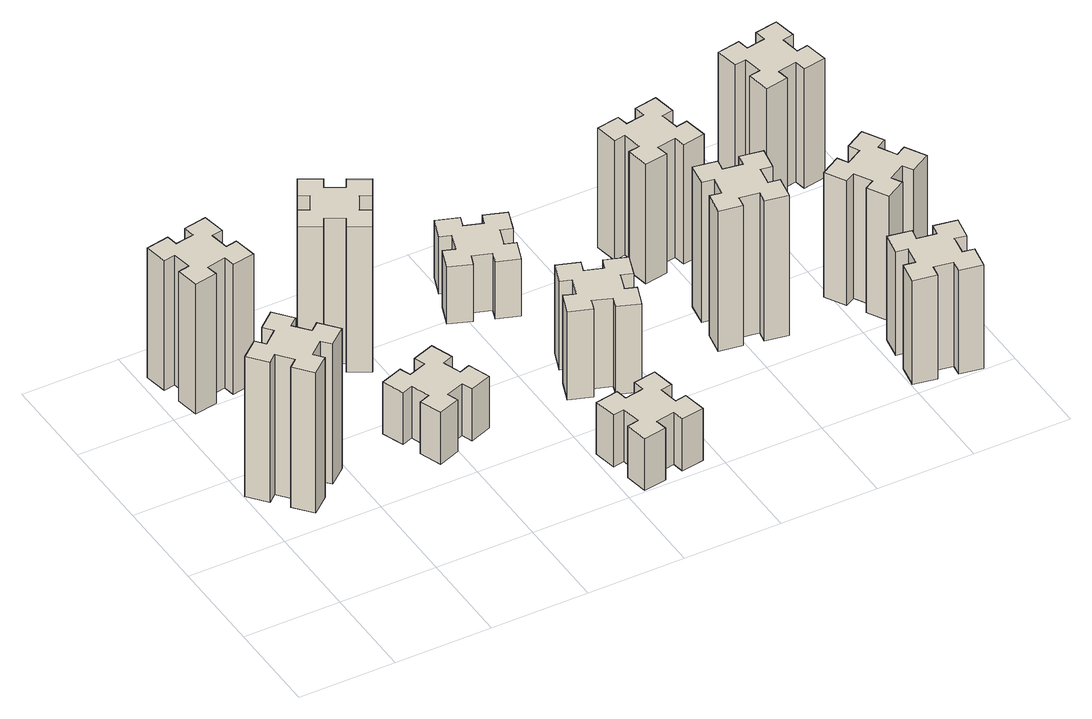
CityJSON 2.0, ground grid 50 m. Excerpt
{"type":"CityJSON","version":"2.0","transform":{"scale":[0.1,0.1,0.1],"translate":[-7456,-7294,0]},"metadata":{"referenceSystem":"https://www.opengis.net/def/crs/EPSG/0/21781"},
"CityObjects":{
"building1":{"type":"Building","attributes":{"class":"1000","function":"1000","usage":"1000","yearOfConstruction":2016,"roofType":"1000","measuredHeight":81,"storeysAboveGround":30,"storeysBelowGround":0},"geometry":[{"type":"Solid","lod":"1","boundaries":[[[[0,1,2,3,4,5,6,7,8,9,10,11,12,13,14,15,16,17,18,19]],[[17,16,20,21]],[[16,15,22,20]],[[15,14,23,22]],[[14,13,24,23]],[[13,12,25,24]],[[12,11,26,25]],[[11,10,27,26]],[[10,9,28,27]],[[9,8,29,28]],[[8,7,30,29]],[[7,6,31,30]],[[6,5,32,31]],[[5,4,33,32]],[[4,3,34,33]],[[3,2,35,34]],[[2,1,36,35]],[[1,0,37,36]],[[0,19,38,37]],[[19,18,39,38]],[[18,17,21,39]],[[24,25,26,27,28,29,30,31,32,33,34,35,36,37,38,39,21,20,22,23]]]]}]},
"building2":{"type":"Building","attributes":{"class":"1000","function":"1000","usage":"1000","yearOfConstruction":2016,"roofType":"1000","measuredHeight":75,"storeysAboveGround":30,"storeysBelowGround":0},"geometry":[{"type":"Solid","lod":"1","boundaries":[[[[40,41,42,43,44,45,46,47,48,49,50,51,52,53,54,55,56,57,58,59]],[[57,56,60,61]],[[56,55,62,60]],[[55,54,63,62]],[[54,53,64,63]],[[53,52,65,64]],[[52,51,66,65]],[[51,50,67,66]],[[50,49,68,67]],[[49,48,69,68]],[[48,47,70,69]],[[47,46,71,70]],[[46,45,72,71]],[[45,44,73,72]],[[44,43,74,73]],[[43,42,75,74]],[[42,41,76,75]],[[41,40,77,76]],[[40,59,78,77]],[[59,58,79,78]],[[58,57,61,79]],[[64,65,66,67,68,69,70,71,72,73,74,75,76,77,78,79,61,60,62,63]]]]}]},
"building3":{"type":"Building","attributes":{"class":"1000","function":"1000","usage":"1000","yearOfConstruction":2016,"roofType":"1000","measuredHeight":30,"storeysAboveGround":30,"storeysBelowGround":0},"geometry":[{"type":"Solid","lod":"1","boundaries":[[[[80,81,82,83,84,85,86,87,88,89,90,91,92,93,94,95,96,97,98,99]],[[97,96,100,101]],[[96,95,102,100]],[[95,94,103,102]],[[94,93,104,103]],[[93,92,105,104]],[[92,91,106,105]],[[91,90,107,106]],[[90,89,108,107]],[[89,88,109,108]],[[88,87,110,109]],[[87,86,111,110]],[[86,85,112,111]],[[85,84,113,112]],[[84,83,114,113]],[[83,82,115,114]],[[82,81,116,115]],[[81,80,117,116]],[[80,99,118,117]],[[99,98,119,118]],[[98,97,101,119]],[[104,105,106,107,108,109,110,111,112,113,114,115,116,117,118,119,101,100,102,103]]]]}]},
"building4":{"type":"Building","attributes":{"class":"1000","function":"1000","usage":"1000","yearOfConstruction":2016,"roofType":"1000","measuredHeight":84,"storeysAboveGround":30,"storeysBelowGround":0},"geometry":[{"type":"Solid","lod":"1","boundaries":[[[[120,121,122,123,124,125,126,127,128,129,130,131,132,133,134,135,136,137,138,139]],[[137,136,140,141]],[[136,135,142,140]],[[135,134,143,142]],[[134,133,144,143]],[[133,132,145,144]],[[132,131,146,145]],[[131,130,147,146]],[[130,129,148,147]],[[129,128,149,148]],[[128,127,150,149]],[[127,126,151,150]],[[126,125,152,151]],[[125,124,153,152]],[[124,123,154,153]],[[123,122,155,154]],[[122,121,156,155]],[[121,120,157,156]],[[120,139,158,157]],[[139,138,159,158]],[[138,137,141,159]],[[144,145,146,147,148,149,150,151,152,153,154,155,156,157,158,159,141,140,142,143]]]]}]},
"building5":{"type":"Building","attributes":{"class":"1000","function":"1000","usage":"1000","yearOfConstruction":2016,"roofType":"1000","measuredHeight":30,"storeysAboveGround":30,"storeysBelowGround":0},"geometry":[{"type":"Solid","lod":"1","boundaries":[[[[160,161,162,163,164,165,166,167,168,169,170,171,172,173,174,175,176,177,178,179]],[[177,176,180,181]],[[176,175,182,180]],[[175,174,183,182]],[[174,173,184,183]],[[173,172,185,184]],[[172,171,186,185]],[[171,170,187,186]],[[170,169,188,187]],[[169,168,189,188]],[[168,167,190,189]],[[167,166,191,190]],[[166,165,192,191]],[[165,164,193,192]],[[164,163,194,193]],[[163,162,195,194]],[[162,161,196,195]],[[161,160,197,196]],[[160,179,198,197]],[[179,178,199,198]],[[178,177,181,199]],[[184,185,186,187,188,189,190,191,192,193,194,195,196,197,198,199,181,180,182,183]]]]}]},
"building6":{"type":"Building","attributes":{"class":"1000","function":"1000","usage":"1000","yearOfConstruction":2016,"roofType":"1000","measuredHeight":51,"storeysAboveGround":30,"storeysBelowGround":0},"geometry":[{"type":"Solid","lod":"1","boundaries":[[[[200,201,202,203,204,205,206,207,208,209,210,211,212,213,214,215,216,217,218,219]],[[217,216,220,221]],[[216,215,222,220]],[[215,214,223,222]],[[214,213,224,223]],[[213,212,225,224]],[[212,211,226,225]],[[211,210,227,226]],[[210,209,228,227]],[[209,208,229,228]],[[208,207,230,229]],[[207,206,231,230]],[[206,205,232,231]],[[205,204,233,232]],[[204,203,234,233]],[[203,202,235,234]],[[202,201,236,235]],[[201,200,237,236]],[[200,219,238,237]],[[219,218,239,238]],[[218,217,221,239]],[[224,225,226,227,228,229,230,231,232,233,234,235,236,237,238,239,221,220,222,223]]]]}]},
"building7":{"type":"Building","attributes":{"class":"1000","function":"1000","usage":"1000","yearOfConstruction":2016,"roofType":"1000","measuredHeight":33,"storeysAboveGround":30,"storeysBelowGround":0},"geometry":[{"type":"Solid","lod":"1","boundaries":[[[[240,241,242,243,244,245,246,247,248,249,250,251,252,253,254,255,256,257,258,259]],[[257,256,260,261]],[[256,255,262,260]],[[255,254,263,262]],[[254,253,264,263]],[[253,252,265,264]],[[252,251,266,265]],[[251,250,267,266]],[[250,249,268,267]],[[249,248,269,268]],[[248,247,270,269]],[[247,246,271,270]],[[246,245,272,271]],[[245,244,273,272]],[[244,243,274,273]],[[243,242,275,274]],[[242,241,276,275]],[[241,240,277,276]],[[240,259,278,277]],[[259,258,279,278]],[[258,257,261,279]],[[264,265,266,267,268,269,270,271,272,273,274,275,276,277,278,279,261,260,262,263]]]]}]},
"building8":{"type":"Building","attributes":{"class":"1000","function":"1000","usage":"1000","yearOfConstruction":2016,"roofType":"1000","measuredHeight":81,"storeysAboveGround":30,"storeysBelowGround":0},"geometry":[{"type":"Solid","lod":"1","boundaries":[[[[280,281,282,283,284,285,286,287,288,289,290,291,292,293,294,295,296,297,298,299]],[[297,296,300,301]],[[296,295,302,300]],[[295,294,303,302]],[[294,293,304,303]],[[293,292,305,304]],[[292,291,306,305]],[[291,290,307,306]],[[290,289,308,307]],[[289,288,309,308]],[[288,287,310,309]],[[287,286,311,310]],[[286,285,312,311]],[[285,284,313,312]],[[284,283,314,313]],[[283,282,315,314]],[[282,281,316,315]],[[281,280,317,316]],[[280,299,318,317]],[[299,298,319,318]],[[298,297,301,319]],[[304,305,306,307,308,309,310,311,312,313,314,315,316,317,318,319,301,300,302,303]]]]}]},
"building9":{"type":"Building","attributes":{"class":"1000","function":"1000","usage":"1000","yearOfConstruction":2016,"roofType":"1000","measuredHeight":69,"storeysAboveGround":30,"storeysBelowGround":0},"geometry":[{"type":"Solid","lod":"1","boundaries":[[[[320,321,322,323,324,325,326,327,328,329,330,331,332,333,334,335,336,337,338,339]],[[337,336,340,341]],[[336,335,342,340]],[[335,334,343,342]],[[334,333,344,343]],[[333,332,345,344]],[[332,331,346,345]],[[331,330,347,346]],[[330,329,348,347]],[[329,328,349,348]],[[328,327,350,349]],[[327,326,351,350]],[[326,325,352,351]],[[325,324,353,352]],[[324,323,354,353]],[[323,322,355,354]],[[322,321,356,355]],[[321,320,357,356]],[[320,339,358,357]],[[339,338,359,358]],[[338,337,341,359]],[[344,345,346,347,348,349,350,351,352,353,354,355,356,357,358,359,341,340,342,343]]]]}]},
"building10":{"type":"Building","attributes":{"class":"1000","function":"1000","usage":"1000","yearOfConstruction":2016,"roofType":"1000","measuredHeight":60,"storeysAboveGround":30,"storeysBelowGround":0},"geometry":[{"type":"Solid","lod":"1","boundaries":[[[[360,361,362,363,364,365,366,367,368,369,370,371,372,373,374,375,376,377,378,379]],[[377,376,380,381]],[[376,375,382,380]],[[375,374,383,382]],[[374,373,384,383]],[[373,372,385,384]],[[372,371,386,385]],[[371,370,387,386]],[[370,369,388,387]],[[369,368,389,388]],[[368,367,390,389]],[[367,366,391,390]],[[366,365,392,391]],[[365,364,393,392]],[[364,363,394,393]],[[363,362,395,394]],[[362,361,396,395]],[[361,360,397,396]],[[360,379,398,397]],[[379,378,399,398]],[[378,377,381,399]],[[384,385,386,387,388,389,390,391,392,393,394,395,396,397,398,399,381,380,382,383]]]]}]},
"building11":{"type":"Building","attributes":{"class":"1000","function":"1000","usage":"1000","yearOfConstruction":2016,"roofType":"1000","measuredHeight":72,"storeysAboveGround":30,"storeysBelowGround":0},"geometry":[{"type":"Solid","lod":"1","boundaries":[[[[400,401,402,403,404,405,406,407,408,409,410,411,412,413,414,415,416,417,418,419]],[[417,416,420,421]],[[416,415,422,420]],[[415,414,423,422]],[[414,413,424,423]],[[413,412,425,424]],[[412,411,426,425]],[[411,410,427,426]],[[410,409,428,427]],[[409,408,429,428]],[[408,407,430,429]],[[407,406,431,430]],[[406,405,432,431]],[[405,404,433,432]],[[404,403,434,433]],[[403,402,435,434]],[[402,401,436,435]],[[401,400,437,436]],[[400,419,438,437]],[[419,418,439,438]],[[418,417,421,439]],[[424,425,426,427,428,429,430,431,432,433,434,435,436,437,438,439,421,420,422,423]]]]}]},
"building12":{"type":"Building","attributes":{"class":"1000","function":"1000","usage":"1000","yearOfConstruction":2016,"roofType":"1000","measuredHeight":69,"storeysAboveGround":30,"storeysBelowGround":0},"geometry":[{"type":"Solid","lod":"1","boundaries":[[[[440,441,442,443,444,445,446,447,448,449,450,451,452,453,454,455,456,457,458,459]],[[457,456,460,461]],[[456,455,462,460]],[[455,454,463,462]],[[454,453,464,463]],[[453,452,465,464]],[[452,451,466,465]],[[451,450,467,466]],[[450,449,468,467]],[[449,448,469,468]],[[448,447,470,469]],[[447,446,471,470]],[[446,445,472,471]],[[445,444,473,472]],[[444,443,474,473]],[[443,442,475,474]],[[442,441,476,475]],[[441,440,477,476]],[[440,459,478,477]],[[459,458,479,478]],[[458,457,461,479]],[[464,465,466,467,468,469,470,471,472,473,474,475,476,477,478,479,461,460,462,463]]]]}]}
},
"vertices":[
[213,962,0],[136,897,0],[98,943,0],[6,866,0],[83,774,0],[129,813,0],[193,736,0],[147,698,0],[224,606,0],[316,683,0],[278,729,0],[354,793,0],[393,747,0],[485,824,0],[408,916,0],[362,878,0],[297,954,0],[343,993,0],[266,1085,0],[174,1008,0],[297,954,810],[343,993,810],[362,878,810],[408,916,810],[485,824,810],[393,747,810],[354,793,810],[278,729,810],[316,683,810],[224,606,810],[147,698,810],[193,736,810],[129,813,810],[83,774,810],[6,866,810],[98,943,810],[136,897,810],[213,962,810],[174,1008,810],[266,1085,810],
[362,1655,0],[345,1754,0],[404,1764,0],[383,1882,0],[265,1861,0],[275,1802,0],[177,1785,0],[167,1844,0],[48,1823,0],[69,1705,0],[128,1715,0],[146,1617,0],[87,1607,0],[107,1488,0],[226,1509,0],[215,1568,0],[314,1586,0],[324,1527,0],[442,1547,0],[421,1666,0],[314,1586,750],[324,1527,750],[215,1568,750],[226,1509,750],[107,1488,750],[87,1607,750],[146,1617,750],[128,1715,750],[69,1705,750],[48,1823,750],[167,1844,750],[177,1785,750],[275,1802,750],[265,1861,750],[383,1882,750],[404,1764,750],[345,1754,750],[362,1655,750],[421,1666,750],[442,1547,750],
[976,725,0],[1070,759,0],[1090,703,0],[1203,744,0],[1162,857,0],[1106,836,0],[1072,930,0],[1128,950,0],[1087,1063,0],[974,1022,0],[995,966,0],[901,932,0],[880,988,0],[767,947,0],[809,834,0],[865,855,0],[899,761,0],[843,740,0],[884,627,0],[997,669,0],[899,761,300],[843,740,300],[865,855,300],[809,834,300],[767,947,300],[880,988,300],[901,932,300],[995,966,300],[974,1022,300],[1087,1063,300],[1128,950,300],[1072,930,300],[1106,836,300],[1162,857,300],[1203,744,300],[1090,703,300],[1070,759,300],[976,725,300],[997,669,300],[884,627,300],
[787,1515,0],[874,1465,0],[844,1413,0],[948,1353,0],[1008,1457,0],[956,1487,0],[1006,1574,0],[1058,1544,0],[1118,1648,0],[1014,1708,0],[984,1656,0],[897,1706,0],[927,1758,0],[823,1818,0],[763,1714,0],[815,1684,0],[765,1597,0],[713,1627,0],[653,1523,0],[757,1463,0],[765,1597,840],[713,1627,840],[815,1684,840],[763,1714,840],[823,1818,840],[927,1758,840],[897,1706,840],[984,1656,840],[1014,1708,840],[1118,1648,840],[1058,1544,840],[1006,1574,840],[956,1487,840],[1008,1457,840],[948,1353,840],[844,1413,840],[874,1465,840],[787,1515,840],[757,1463,840],[653,1523,840],
[1842,175,0],[1825,274,0],[1884,284,0],[1863,402,0],[1745,381,0],[1755,322,0],[1657,305,0],[1647,364,0],[1528,343,0],[1549,225,0],[1608,235,0],[1626,137,0],[1567,127,0],[1587,8,0],[1706,29,0],[1695,88,0],[1794,106,0],[1804,47,0],[1922,67,0],[1901,186,0],[1794,106,300],[1804,47,300],[1695,88,300],[1706,29,300],[1587,8,300],[1567,127,300],[1626,137,300],[1608,235,300],[1549,225,300],[1528,343,300],[1647,364,300],[1657,305,300],[1755,322,300],[1745,381,300],[1863,402,300],[1884,284,300],[1825,274,300],[1842,175,300],[1901,186,300],[1922,67,300],
[1910,932,0],[1816,966,0],[1837,1022,0],[1724,1063,0],[1683,950,0],[1739,930,0],[1705,836,0],[1649,857,0],[1607,744,0],[1720,703,0],[1741,759,0],[1835,725,0],[1814,669,0],[1927,627,0],[1968,740,0],[1912,761,0],[1946,855,0],[2002,834,0],[2043,947,0],[1930,988,0],[1946,855,510],[2002,834,510],[1912,761,510],[1968,740,510],[1927,627,510],[1814,669,510],[1835,725,510],[1741,759,510],[1720,703,510],[1607,744,510],[1649,857,510],[1705,836,510],[1739,930,510],[1683,950,510],[1724,1063,510],[1837,1022,510],[1816,966,510],[1910,932,510],[1930,988,510],[2043,947,510],
[1541,1499,0],[1635,1465,0],[1614,1409,0],[1727,1367,0],[1768,1480,0],[1712,1501,0],[1746,1595,0],[1802,1574,0],[1843,1687,0],[1730,1728,0],[1710,1672,0],[1616,1706,0],[1637,1762,0],[1524,1803,0],[1483,1690,0],[1539,1670,0],[1505,1576,0],[1449,1597,0],[1407,1484,0],[1520,1443,0],[1505,1576,330],[1449,1597,330],[1539,1670,330],[1483,1690,330],[1524,1803,330],[1637,1762,330],[1616,1706,330],[1710,1672,330],[1730,1728,330],[1843,1687,330],[1802,1574,330],[1746,1595,330],[1712,1501,330],[1768,1480,330],[1727,1367,330],[1614,1409,330],[1635,1465,330],[1541,1499,330],[1520,1443,330],[1407,1484,330],
[2497,746,0],[2595,728,0],[2585,669,0],[2703,648,0],[2724,767,0],[2665,777,0],[2682,875,0],[2741,865,0],[2762,983,0],[2644,1004,0],[2634,945,0],[2535,962,0],[2546,1021,0],[2427,1042,0],[2407,924,0],[2466,914,0],[2448,815,0],[2389,826,0],[2368,707,0],[2487,687,0],[2448,815,810],[2389,826,810],[2466,914,810],[2407,924,810],[2427,1042,810],[2546,1021,810],[2535,962,810],[2634,945,810],[2644,1004,810],[2762,983,810],[2741,865,810],[2682,875,810],[2665,777,810],[2724,767,810],[2703,648,810],[2585,669,810],[2595,728,810],[2497,746,810],[2487,687,810],[2368,707,810],
[2435,1368,0],[2534,1386,0],[2544,1327,0],[2662,1347,0],[2641,1466,0],[2582,1455,0],[2565,1554,0],[2624,1564,0],[2603,1682,0],[2485,1661,0],[2495,1602,0],[2397,1585,0],[2387,1644,0],[2268,1623,0],[2289,1505,0],[2348,1515,0],[2366,1417,0],[2307,1407,0],[2327,1288,0],[2446,1309,0],[2366,1417,690],[2307,1407,690],[2348,1515,690],[2289,1505,690],[2268,1623,690],[2387,1644,690],[2397,1585,690],[2495,1602,690],[2485,1661,690],[2603,1682,690],[2624,1564,690],[2565,1554,690],[2582,1455,690],[2641,1466,690],[2662,1347,690],[2544,1327,690],[2534,1386,690],[2435,1368,690],[2446,1309,690],[2327,1288,690],
[3137,106,0],[3235,88,0],[3225,29,0],[3343,8,0],[3364,127,0],[3305,137,0],[3322,235,0],[3381,225,0],[3402,343,0],[3284,364,0],[3274,305,0],[3175,322,0],[3186,381,0],[3067,402,0],[3047,284,0],[3106,274,0],[3088,175,0],[3029,186,0],[3008,67,0],[3127,47,0],[3088,175,600],[3029,186,600],[3106,274,600],[3047,284,600],[3067,402,600],[3186,381,600],[3175,322,600],[3274,305,600],[3284,364,600],[3402,343,600],[3381,225,600],[3322,235,600],[3305,137,600],[3364,127,600],[3343,8,600],[3225,29,600],[3235,88,600],[3137,106,600],[3127,47,600],[3008,67,600],
[3326,757,0],[3276,844,0],[3328,874,0],[3268,978,0],[3164,918,0],[3194,866,0],[3107,816,0],[3077,868,0],[2973,808,0],[3033,704,0],[3085,734,0],[3135,647,0],[3083,617,0],[3143,513,0],[3247,573,0],[3217,625,0],[3304,675,0],[3334,623,0],[3438,683,0],[3378,787,0],[3304,675,720],[3334,623,720],[3217,625,720],[3247,573,720],[3143,513,720],[3083,617,720],[3135,647,720],[3085,734,720],[3033,704,720],[2973,808,720],[3077,868,720],[3107,816,720],[3194,866,720],[3164,918,720],[3268,978,720],[3328,874,720],[3276,844,720],[3326,757,720],[3378,787,720],[3438,683,720],
[3088,1715,0],[3106,1617,0],[3047,1607,0],[3067,1488,0],[3186,1509,0],[3175,1568,0],[3274,1586,0],[3284,1527,0],[3402,1547,0],[3381,1666,0],[3322,1655,0],[3305,1754,0],[3364,1764,0],[3343,1882,0],[3225,1861,0],[3235,1802,0],[3137,1785,0],[3127,1844,0],[3008,1823,0],[3029,1705,0],[3137,1785,690],[3127,1844,690],[3235,1802,690],[3225,1861,690],[3343,1882,690],[3364,1764,690],[3305,1754,690],[3322,1655,690],[3381,1666,690],[3402,1547,690],[3284,1527,690],[3274,1586,690],[3175,1568,690],[3186,1509,690],[3067,1488,690],[3047,1607,690],[3106,1617,690],[3088,1715,690],[3029,1705,690],[3008,1823,690]
]}
